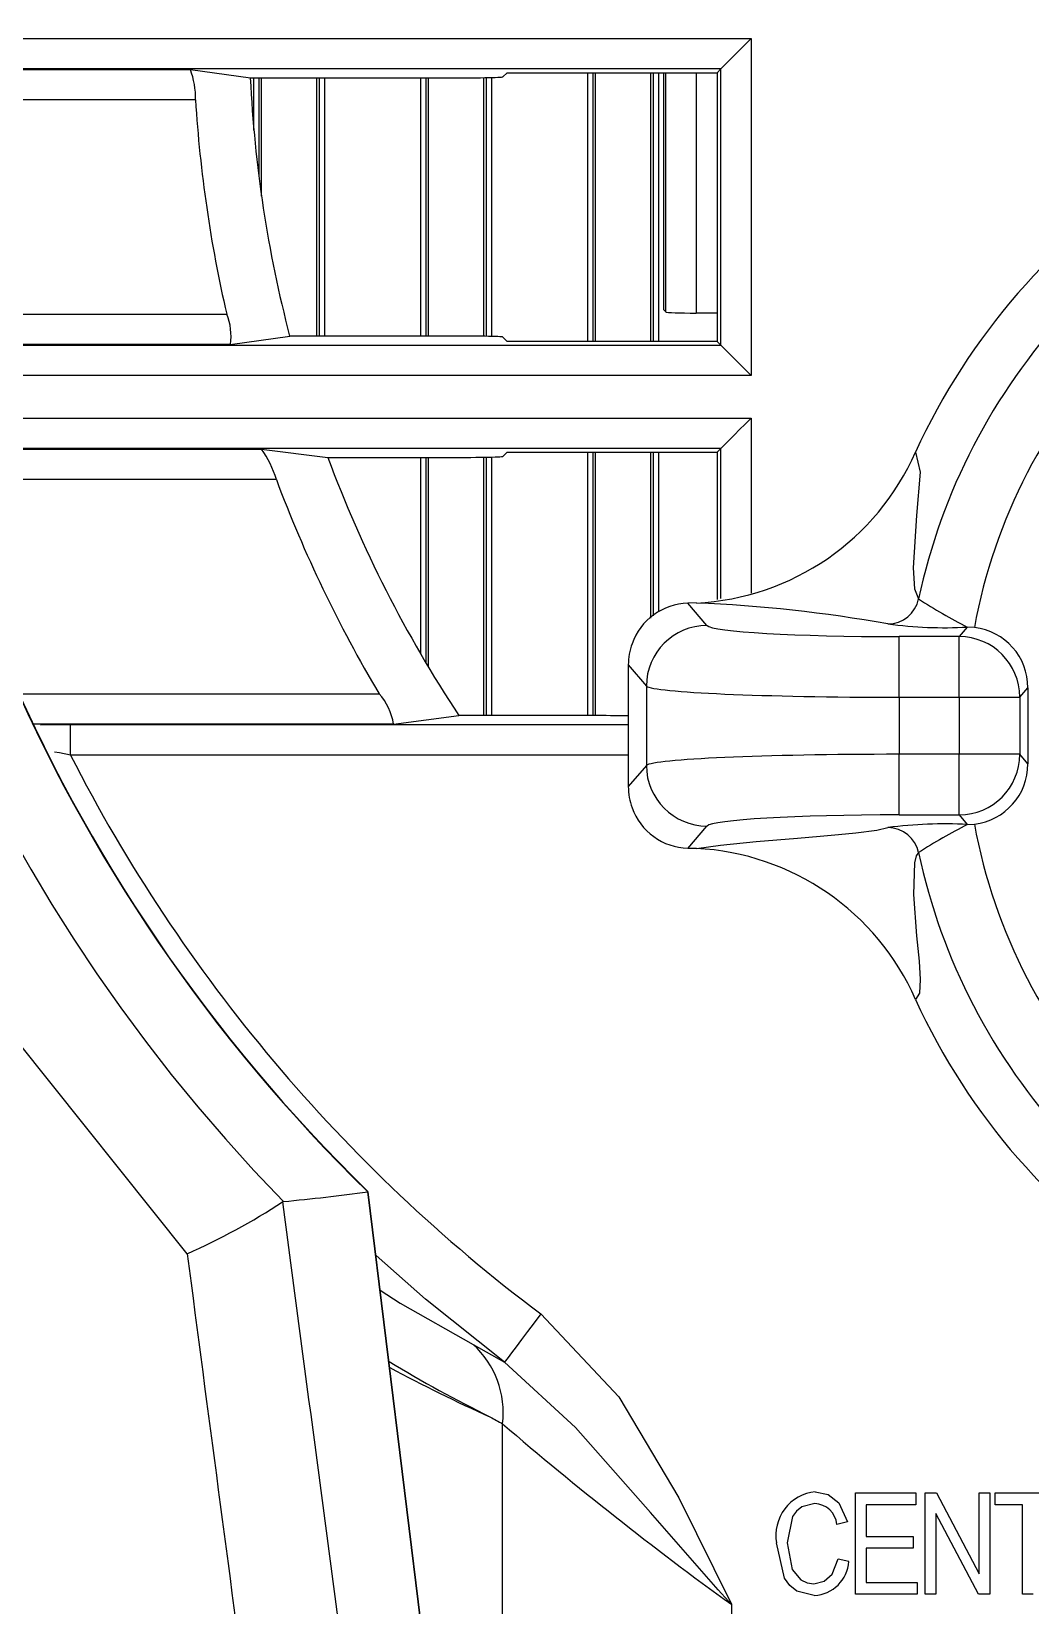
# Model space of a CAD drawing. Extents: x 6 to 134, y 1 to 99.
# Drawn here: x 127.382 to 128.369, y 43.72 to 45.275 of the extents above; entities that cross this region are included whole.
import ezdxf

# ---------------------------------------------------------------- set-up
doc = ezdxf.new("R2010")
doc.units = 0
doc.header["$MEASUREMENT"] = 0
doc.layers.add('OBJECT', color=7, linetype='CONTINUOUS')

msp = doc.modelspace()

# ---------------------------------------------------------------- linework, layer by layer
at = {"layer": 'OBJECT'}
for p, q in [((127.245, 45.2684), (128.093, 45.2684)), ((128.093, 45.2684), (128.093, 44.9356)), ((127.2273, 45.2379), (127.5388, 45.2379)), ((128.063, 45.2384), (127.245, 45.2384)), ((127.5388, 45.2379), (127.5981, 45.2295)), ((128.063, 45.2384), (128.0594, 45.2347)), ((128.063, 44.9656), (128.063, 45.2384)), ((127.5981, 45.2295), (127.7877, 45.2295)), ((127.6016, 45.178), (127.6016, 45.2295)), ((127.6066, 45.2295), (127.6066, 45.1318)), ((127.6092, 45.1127), (127.6092, 45.2295)), ((127.6638, 44.9745), (127.6638, 45.2295)), ((127.6664, 44.9745), (127.6664, 45.2295)), ((127.6714, 45.2295), (127.6714, 44.9745)), ((127.7666, 44.9745), (127.7666, 45.2295)), ((127.7716, 45.2295), (127.7716, 44.9745)), ((127.7742, 44.9745), (127.7742, 45.2295)), ((127.8288, 44.9742), (127.8288, 45.2298)), ((127.8314, 44.9742), (127.8314, 45.2298)), ((127.8364, 45.2299), (127.8364, 44.9741)), ((127.8519, 45.2347), (127.8476, 45.2305)), ((127.8519, 45.2347), (128.0594, 45.2347)), ((127.9316, 44.9693), (127.9316, 45.2347)), ((127.9366, 45.2347), (127.9366, 44.9693)), ((127.9392, 44.9693), (127.9392, 45.2347)), ((127.9938, 44.9693), (127.9938, 45.2347)), ((127.9964, 44.9693), (127.9964, 45.2347)), ((128.0014, 45.2347), (128.0014, 44.9693)), ((128.0066, 45.0004), (128.0066, 45.2347)), ((128.0087, 44.9983), (128.0087, 45.2347)), ((128.0387, 45.2347), (128.0387, 44.9972)), ((128.0594, 45.2347), (128.0594, 44.9693)), ((127.5439, 45.2079), (127.2273, 45.2079)), ((127.252, 44.9961), (127.5748, 44.9961)), ((128.0087, 44.9983), (128.0066, 45.0004)), ((128.0594, 44.9972), (128.0387, 44.9972)), ((127.5783, 44.9661), (127.637, 44.9745)), ((127.7877, 44.9745), (127.637, 44.9745)), ((127.8476, 44.9735), (127.8519, 44.9693)), ((127.5783, 44.9661), (127.2577, 44.9661)), ((127.2844, 44.9656), (128.063, 44.9656)), ((128.0594, 44.9693), (127.8519, 44.9693)), ((128.063, 44.9656), (128.0594, 44.9693)), ((128.093, 44.9356), (127.2844, 44.9356)), ((127.2946, 44.8934), (128.093, 44.8934)), ((128.093, 44.8934), (128.093, 44.7204)), ((127.2909, 44.8629), (127.6092, 44.8629)), ((128.063, 44.8634), (127.2946, 44.8634)), ((127.6092, 44.8629), (127.6747, 44.8545)), ((127.6747, 44.8545), (127.7877, 44.8545)), ((127.7666, 44.6602), (127.7666, 44.8545)), ((127.7716, 44.8545), (127.7716, 44.6517)), ((127.7742, 44.6473), (127.7742, 44.8545)), ((127.8288, 44.5995), (127.8288, 44.8548)), ((127.8314, 44.5995), (127.8314, 44.8548)), ((127.8364, 44.8549), (127.8364, 44.5995)), ((127.8519, 44.8597), (127.8476, 44.8555)), ((127.8519, 44.8597), (128.0594, 44.8597)), ((127.9316, 44.5995), (127.9316, 44.8597)), ((127.9366, 44.8597), (127.9366, 44.5995)), ((127.9392, 44.5995), (127.9392, 44.8597)), ((127.9938, 44.6957), (127.9938, 44.8597)), ((127.9964, 44.6981), (127.9964, 44.8597)), ((128.0014, 44.8597), (128.0014, 44.7019)), ((128.063, 44.8634), (128.0594, 44.8597)), ((128.0594, 44.8597), (128.0594, 44.7144)), ((128.063, 44.7151), (128.063, 44.8634)), ((127.6238, 44.8329), (127.2909, 44.8329)), ((128.039, 44.7108), (128.0306, 44.7106)), ((128.0494, 44.6886), (128.0306, 44.7106)), ((128.3067, 44.687), (128.2987, 44.6776)), ((128.3137, 44.6866), (128.3067, 44.687)), ((127.9753, 44.6706), (127.9754, 44.6705)), ((128.2392, 44.6177), (128.2392, 44.6776)), ((128.2987, 44.6776), (128.2392, 44.6776)), ((128.2987, 44.6177), (128.2987, 44.6776)), ((127.9716, 44.6496), (127.9895, 44.6287)), ((127.9716, 44.6496), (127.9716, 44.5895)), ((127.3694, 44.6211), (127.7255, 44.6211)), ((127.9895, 44.6287), (127.9895, 44.5503)), ((128.2392, 44.6177), (128.2392, 44.5613)), ((128.2392, 44.6177), (128.2987, 44.6177)), ((128.2987, 44.6177), (128.3586, 44.6177)), ((128.2987, 44.6177), (128.2987, 44.5613)), ((128.3586, 44.6177), (128.3666, 44.6271)), ((128.3586, 44.6177), (128.3586, 44.5613)), ((128.3666, 44.6271), (128.3666, 44.5519)), ((127.7396, 44.5911), (127.3834, 44.5911)), ((127.4203, 44.5606), (127.4203, 44.5906)), ((127.4203, 44.5906), (127.9716, 44.5906)), ((127.7396, 44.5911), (127.8043, 44.5995)), ((127.9362, 44.5995), (127.8043, 44.5995)), ((127.9716, 44.5895), (127.9716, 44.5294)), ((127.9716, 44.5606), (127.4203, 44.5606)), ((128.2987, 44.5613), (128.2392, 44.5613)), ((128.2392, 44.5014), (128.2392, 44.5613)), ((128.3586, 44.5613), (128.2987, 44.5613)), ((128.2987, 44.5014), (128.2987, 44.5613)), ((128.3666, 44.5519), (128.3586, 44.5613)), ((127.9895, 44.5503), (127.9716, 44.5294)), ((127.9754, 44.5085), (127.9753, 44.5084)), ((128.2392, 44.5014), (128.2987, 44.5014)), ((128.2987, 44.5014), (128.3067, 44.492)), ((128.3067, 44.492), (128.3137, 44.4924)), ((128.0306, 44.4684), (128.0494, 44.4904)), ((128.039, 44.4682), (128.0306, 44.4684)), ((127.5357, 44.0679), (127.3672, 44.2787)), ((127.6308, 44.1195), (127.63, 44.1191)), ((127.7143, 44.129), (127.7141, 44.1289)), ((127.7142, 44.129), (127.7143, 44.129)), ((127.828, 43.202), (127.7142, 44.129)), ((127.8284, 43.2021), (127.7146, 44.1289)), ((127.8182, 43.9783), (127.8492, 43.9606)), ((127.8473, 43.6123), (127.8473, 43.8999)), ((128.1962, 43.8315), (128.2559, 43.8315)), ((128.1962, 43.7315), (128.1962, 43.8315)), ((128.2559, 43.8315), (128.2559, 43.8198)), ((128.2651, 43.7315), (128.2651, 43.8315)), ((128.2651, 43.8315), (128.2762, 43.8315)), ((128.2762, 43.8315), (128.3184, 43.7518)), ((128.3184, 43.7518), (128.3184, 43.8315)), ((128.3184, 43.8315), (128.3288, 43.8315)), ((128.3288, 43.8315), (128.3288, 43.7315)), ((128.3341, 43.8198), (128.3341, 43.8315)), ((128.3341, 43.8315), (128.399, 43.8315)), ((128.2559, 43.8198), (128.2066, 43.8198)), ((128.2066, 43.8198), (128.2066, 43.7886)), ((128.3176, 43.7315), (128.2755, 43.8111)), ((128.2755, 43.8111), (128.2755, 43.7315)), ((128.3614, 43.8198), (128.3341, 43.8198)), ((128.3614, 43.7315), (128.3614, 43.8198)), ((128.1882, 43.8029), (128.1779, 43.8003)), ((128.2066, 43.7886), (128.2533, 43.7886)), ((128.2533, 43.777), (128.2066, 43.777)), ((128.2066, 43.777), (128.2066, 43.7432)), ((128.2533, 43.7886), (128.2533, 43.777)), ((128.1791, 43.7666), (128.1895, 43.764)), ((128.2572, 43.7315), (128.1962, 43.7315)), ((128.2066, 43.7432), (128.2572, 43.7432)), ((128.2572, 43.7432), (128.2572, 43.7315)), ((128.2755, 43.7315), (128.2651, 43.7315)), ((128.3288, 43.7315), (128.3176, 43.7315)), ((128.3717, 43.7315), (128.3614, 43.7315)), ((128.0739, 43.4177), (128.0739, 43.7212))]:
    msp.add_line(p, q, dxfattribs=at)
at = {"layer": 'OBJECT', "flags": 128}
for points in [[(128.093, 45.2684), (128.0872, 45.2626), (128.0817, 45.2571), (128.0765, 45.2519), (128.072, 45.2474), (128.0683, 45.2437), (128.0655, 45.2408), (128.0637, 45.2391), (128.063, 45.2384)], [(128.093, 44.9356), (128.0872, 44.9414), (128.0817, 44.947), (128.0765, 44.9521), (128.072, 44.9566), (128.0683, 44.9604), (128.0655, 44.9632), (128.0637, 44.9649), (128.063, 44.9656)], [(128.093, 44.8934), (128.0872, 44.8876), (128.0817, 44.8821), (128.0765, 44.8769), (128.072, 44.8724), (128.0683, 44.8687), (128.0655, 44.8658), (128.0637, 44.8641), (128.063, 44.8634)], [(128.2555, 44.8599), (128.2602, 44.8402), (128.2566, 44.7972), (128.2533, 44.7454), (128.2546, 44.7249), (128.2586, 44.7148)], [(127.3907, 44.5905), (127.4056, 44.5906), (127.4203, 44.5906)], [(127.4203, 44.5606), (127.4095, 44.5626), (127.4046, 44.5634)], [(128.039, 44.4682), (128.0626, 44.4716), (128.098, 44.4751), (128.1389, 44.4785), (128.1612, 44.4804), (128.1795, 44.482), (128.1964, 44.4836), (128.2172, 44.4862), (128.2283, 44.4889)], [(128.2586, 44.4642), (128.2563, 44.461), (128.2546, 44.4541), (128.2535, 44.4229), (128.2566, 44.3819), (128.259, 44.357), (128.2602, 44.3389), (128.2594, 44.3254), (128.2555, 44.3191)], [(127.8492, 43.9606), (127.7713, 44.0229), (127.7223, 44.0661)], [(127.7265, 44.0319), (127.7462, 44.0192), (127.8182, 43.9783)], [(127.8851, 44.0084), (127.8785, 43.9996), (127.8721, 43.991), (127.8661, 43.9831), (127.8608, 43.976), (127.8563, 43.97), (127.8528, 43.9654), (127.8504, 43.9622), (127.8492, 43.9606)], [(127.8851, 44.0084), (127.9622, 43.9266), (128.0215, 43.8267), (128.0736, 43.7217), (128.0739, 43.7212)], [(128.0739, 43.7212), (128.0734, 43.7217), (128.0708, 43.7245), (128.0605, 43.7359), (127.9935, 43.8122), (127.9194, 43.8962), (127.8492, 43.9606)], [(128.1563, 43.8328), (128.1693, 43.83), (128.1797, 43.8218), (128.1882, 43.8029)], [(128.1559, 43.8211), (128.143, 43.8179), (128.1379, 43.8136), (128.134, 43.8082), (128.1285, 43.7822)], [(128.1554, 43.7302), (128.1382, 43.7345), (128.1312, 43.7402), (128.126, 43.7475), (128.1181, 43.7822)], [(128.1285, 43.7822), (128.1335, 43.7558), (128.1422, 43.7456), (128.1484, 43.7428), (128.1551, 43.7419)], [(128.1551, 43.7419), (128.1653, 43.7443), (128.1732, 43.7512), (128.1791, 43.7666)]]:
    msp.add_lwpolyline(points, dxfattribs=at)
at = {"layer": 'OBJECT'}
for centre, radius, start, end in [((128.8318, 45.29), 1.6771, 136.297, 224.2608), ((128.8461, 45.29), 1.6214, 134.8733, 225.7304), ((128.8461, 45.29), 1.6211, 180, 225.7233), ((127.4594, 45.2088), 0.0846, 359.3858, 20.1194), ((128.8466, 44.5895), 0.65, 24.5823, 155.4177), ((128.8466, 45.2895), 1.25, 182.7513, 194.5959), ((128.8466, 45.2895), 1.3053, 183.5854, 192.989), ((127.5221, 44.9747), 0.0569, 351.3615, 22.1694), ((128.8466, 44.5895), 0.6012, 137.2855, 167.9698), ((128.8466, 44.5895), 0.5417, 135.4189, 169.6766), ((127.5235, 44.8026), 0.1048, 16.8154, 35.1386), ((128.8466, 45.2895), 1.25, 200.365, 213.5043), ((128.0263, 44.9609), 0.2505, 272.8862, 336.2094), ((128.8466, 45.2895), 1.3053, 200.4774, 210.8014), ((128.0323, 44.6502), 0.0605, 91.6766, 160.3717), ((127.9802, 43.2976), 1.4144, 79.8981, 87.6181), ((128.228, 44.7214), 0.0313, 270.5595, 347.8077), ((128.573, 45.2036), 0.5812, 237.2466, 242.7297), ((128.0496, 44.6285), 0.0601, 90.1997, 179.7721), ((128.2843, 45.1154), 0.429, 262.4991, 273.0035), ((128.2985, 44.6175), 0.0601, 0.228, 89.8003), ((127.6807, 44.5817), 0.0597, 9.1187, 41.4005), ((128.8466, 45.2895), 1.6018, 207.069, 233.1104), ((128.2985, 44.5616), 0.0601, 270.1997, 359.772), ((128.0496, 44.5505), 0.0601, 180.228, 269.8003), ((128.0323, 44.5289), 0.0605, 199.6355, 268.3161), ((128.2843, 44.0636), 0.429, 86.9965, 97.5009), ((128.573, 43.9755), 0.5811, 117.2701, 122.7537), ((128.8466, 44.5895), 0.5417, 190.3234, 224.5811), ((128.228, 44.4576), 0.0313, 12.1922, 89.4405), ((128.0263, 44.2181), 0.2505, 23.7932, 87.1112), ((128.8466, 44.5895), 0.6012, 192.0302, 222.7145), ((128.8466, 44.5895), 0.65, 204.5823, 335.4177), ((128.8466, 45.2895), 3.0068, 199.7991, 266.1975), ((128.8466, 45.2895), 2.9472, 200.4368, 266.0663), ((127.2638, 44.6817), 0.6713, 293.8938, 303.0607), ((127.7572, 43.911), 0.0908, 352.9662, 47.832), ((128.477, 45.199), 1.443, 239.0631, 243.598), ((130.0657, 46.479), 3.4019, 229.299, 234.1611), ((128.1607, 43.7898), 0.0432, 95.7388, 190.1475), ((128.1548, 43.798), 0.0232, 5.9044, 87.1977), ((128.1537, 43.7661), 0.0359, 272.7835, 356.6005)]:
    msp.add_arc(centre, radius, start, end, dxfattribs=at)
for centre, major_axis, ratio, start_param, end_param in [((127.7877, 45.2306), (0.06, 0), 0.017455, 4.712389, 6.265732), ((128.0387, 44.9983), (0.03, 0), 0.034921, 3.176499, 4.712389), ((127.7877, 44.9735), (0.06, 0), 0.017455, 0.017453, 1.570796), ((127.7877, 44.8556), (0.06, 0), 0.017455, 4.712389, 6.265732), ((128.2392, 44.6892), (0.19, 0), 0.061163, 3.193953, 4.712389), ((128.3065, 44.6269), (0.0392, 0.0457), 0.996772, 5.42245, 6.873335), ((128.0306, 44.6507), (0.0224, 0.056), 0.973344, 1.604915, 1.9608), ((128.2392, 44.6293), (0.25, 0), 0.046484, 3.193953, 4.712389), ((127.9362, 44.5974), (0.12, 0), 0.017455, 1.271134, 1.570796), ((128.2392, 44.5497), (0.25, 0), 0.046484, 1.570796, 3.089233), ((128.3065, 44.5521), (0.0392, -0.0457), 0.996772, 5.693036, 7.143921), ((128.0306, 44.5283), (-0.0224, 0.056), 0.973344, 1.180792, 1.536678), ((128.2392, 44.4898), (0.19, 0), 0.061163, 1.570796, 3.089233), ((129.617, 45.3021), (-2.1536, 17.275), 0.121842, 1.624136, 1.679863), ((127.5735, 45.1337), (1.6228, 0.1993), 0.620494, 4.671537, 4.722913), ((129.5185, 45.29), (-2.1532, 17.375), 0.121162, 1.626169, 1.680037), ((128.5027, 45.2895), (1.5813, 0), 0.964711, 4.206103, 4.276697), ((128.6336, 45.2895), (1.6185, 0), 0.982242, 4.196653, 4.205118)]:
    msp.add_ellipse(centre, major_axis=major_axis, ratio=ratio, start_param=start_param, end_param=end_param, dxfattribs=at)

doc.saveas('drawing.dxf')
